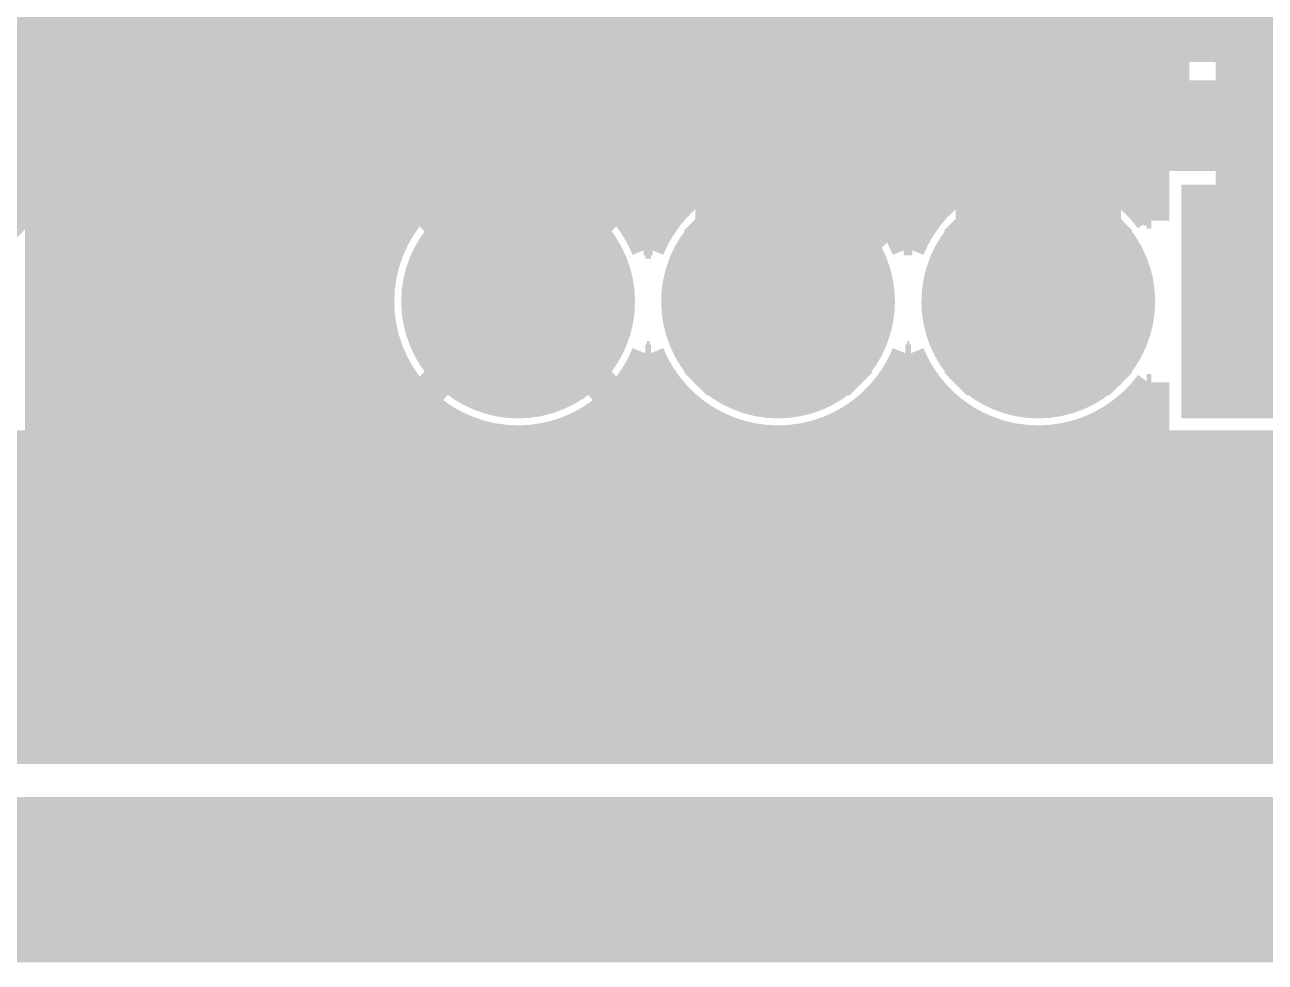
# Model space of a CAD drawing. Extents: x -1 to 119, y -42 to 51.
# Drawn here: x 67.04 to 76.58, y -0.64 to 6.57 of the extents above; entities that cross this region are included whole.
import ezdxf

# ---------------------------------------------------------------- set-up
doc = ezdxf.new("R2010")
doc.units = 0
doc.header["$MEASUREMENT"] = 0
doc.layers.get('0').update_dxf_attribs({"linetype": 'CONTINUOUS'})
for name, color, linetype in [('22-304-0_BOT', 7, 'CONTINUOUS'), ('22-304-0_DRD', 7, 'CONTINUOUS'), ('22-304-0_GND', 6, 'CONTINUOUS'), ('22-304-0_IN1', 4, 'CONTINUOUS'), ('22-304-0_SMB', 3, 'CONTINUOUS'), ('22-304-0_SMT', 5, 'CONTINUOUS'), ('22-304-0_SST', 14, 'CONTINUOUS'), ('22-304-0_TOP', 9, 'CONTINUOUS'), ('THRUHOLE_TAP', 11, 'CONTINUOUS')]:
    doc.layers.add(name, color=color, linetype=linetype)

# ---------------------------------------------------------------- blocks, each defined once
blk = doc.blocks.new('ROUND_22')
at = {"const_width": 0.7493}
blk.add_lwpolyline([(-0.37465, 0, 1), (0.37465, 0, 1)], format="xyb", close=True, dxfattribs=at)
blk = doc.blocks.new('SQUARE_25')
blk.add_solid([(0.8001, 0.8001), (0.8001, -0.8001), (-0.8001, 0.8001), (-0.8001, -0.8001)])
blk = doc.blocks.new('ROUND_69')
at = {"const_width": 0.89916}
blk.add_lwpolyline([(-0.44958, 0, 1), (0.44958, 0, 1)], format="xyb", close=True, dxfattribs=at)
blk = doc.blocks.new('SQUARE_70')
blk.add_solid([(0.89916, 0.89916), (0.89916, -0.89916), (-0.89916, 0.89916), (-0.89916, -0.89916)])
blk = doc.blocks.new('ROUND_89')
at = {"const_width": 0.44958}
blk.add_lwpolyline([(-0.22479, 0, 1), (0.22479, 0, 1)], format="xyb", close=True, dxfattribs=at)

msp = doc.modelspace()

# ---------------------------------------------------------------- linework, layer by layer
at = {"layer": '22-304-0_BOT'}
for points, const_width in [([(116.967, 49.022), (116.967, 1.016), (1.016, 1.016)], 0.254), ([(67.9958, 15.16126), (67.9958, 1.016)], 0.254), ([(68.2244, 14.93266), (68.2244, 1.016)], 0.254), ([(68.453, 14.71676), (68.453, 1.016)], 0.254), ([(68.6816, 14.61008), (68.6816, 1.016)], 0.254), ([(68.9102, 14.5923), (68.9102, 1.016)], 0.254), ([(69.1388, 14.5923), (69.1388, 1.016)], 0.254), ([(69.3674, 14.5923), (69.3674, 1.016)], 0.254), ([(69.596, 14.5923), (69.596, 1.016)], 0.254), ([(69.8246, 8.509), (69.8246, 4.826)], 0.254), ([(71.882, 8.382), (71.882, 4.95046)], 0.254), ([(73.9394, 8.28802), (73.9394, 6.5278)], 0.254), ([(71.6534, 8.18642), (71.6534, 5.14858)], 0.254), ([(73.7108, 8.25754), (73.7108, 6.2992)], 0.254), ([(70.0532, 8.14578), (70.0532, 5.18922)], 0.254), ([(72.1106, 8.0899), (72.1106, 5.2451)], 0.254), ([(71.4248, 7.98576), (71.4248, 5.34924)], 0.254), ([(73.4822, 8.0264), (73.4822, 6.0706)], 0.254), ([(70.2818, 7.9629), (70.2818, 5.3721)], 0.254), ([(72.3392, 7.92988), (72.3392, 5.40258)], 0.254), ([(73.2536, 7.89432), (73.2536, 5.842)], 0.254), ([(70.5104, 7.85876), (70.5104, 5.4737)], 0.254), ([(70.739, 7.81558), (70.739, 5.51942)], 0.254), ([(70.9676, 7.81812), (70.9676, 5.51688)], 0.254), ([(71.1962, 7.87146), (71.1962, 5.461)], 0.254), ([(72.5678, 7.84352), (72.5678, 5.49148)], 0.254), ([(72.7964, 7.8105), (72.7964, 5.5245)], 0.254), ([(73.025, 7.82574), (73.025, 5.6134)], 0.254), ([(74.46518, 7.05358), (72.93102, 5.51942)], 0.254), ([(84.836, 5.588), (83.82, 6.604), (74.93, 6.604), (72.8345, 4.5085), (72.8345, 4.445)], 0.635), ([(73.91146, 6.5024), (67.83324, 6.5024)], 0.254), ([(67.7672, 6.4135), (67.7672, 1.016)], 0.254), ([(73.68286, 6.2738), (52.19192, 6.2738)], 0.254), ([(67.437, 6.2738), (62.23, 6.2738)], 0.254), ([(67.0814, 6.2738), (67.0814, 5.5753)], 0.254), ([(67.31, 6.2738), (67.31, 1.016)], 0.254), ([(67.5386, 6.28396), (67.5386, 1.016)], 0.254), ([(73.45426, 6.0452), (48.3362, 6.0452)], 0.254), ([(75.1967, 5.9563), (74.76236, 5.52196)], 0.254), ([(83.55076, 5.9563), (75.1967, 5.9563)], 0.254), ([(75.311, 5.9563), (75.311, 5.41274)], 0.254), ([(75.5396, 5.9563), (75.5396, 5.26288)], 0.254), ([(75.7682, 5.9563), (75.7682, 5.5753)], 0.254), ([(75.9968, 5.9563), (75.9968, 5.5753)], 0.254), ([(76.2254, 5.9563), (76.2254, 5.5753)], 0.254), ([(76.454, 5.9563), (76.454, 5.5753)], 0.254), ([(76.6826, 5.9563), (76.6826, 5.5753)], 0.254), ([(73.22566, 5.8166), (48.3362, 5.8166)], 0.254), ([(83.69046, 5.8166), (75.057, 5.8166)], 0.254), ([(75.0824, 5.83946), (75.0824, 5.49656)], 0.254), ([(74.8538, 5.61086), (74.8538, 5.5245)], 0.254), ([(72.99706, 5.588), (48.3362, 5.588)], 0.254), ([(67.1703, 5.5753), (64.9097, 5.5753)], 0.254), ([(67.1703, 5.5753), (67.1703, 3.3147)], 0.254), ([(74.83602, 5.5245), (74.76236, 5.52198)], 0.254), ([(83.91906, 5.588), (74.8284, 5.588)], 0.254), ([(77.9653, 5.5753), (75.7047, 5.5753)], 0.254), ([(75.7047, 5.5753), (75.7047, 5.08254)], 0.254), ([(70.26148, 5.3594), (67.1703, 5.3594)], 0.254), ([(72.26046, 5.3594), (71.40702, 5.3594)], 0.254), ([(75.7047, 5.3594), (75.40752, 5.3594)], 0.254), ([(69.99986, 5.1308), (67.1703, 5.1308)], 0.254), ([(70.07098, 5.207), (70.83552, 4.445)], 0.254), ([(71.59752, 5.207), (70.83552, 4.445)], 0.254), ([(72.00138, 5.1308), (71.66864, 5.1308)], 0.254), ([(75.7047, 5.1308), (75.66914, 5.1308)], 0.254), ([(69.85762, 4.9022), (67.1703, 4.9022)], 0.254), ([(71.8566, 4.9022), (71.81342, 4.9022)], 0.254), ([(69.77888, 4.6736), (67.1703, 4.6736)], 0.254), ([(69.75602, 4.445), (67.1703, 4.445)], 0.254), ([(70.07098, 3.68046), (70.83552, 4.445)], 0.254), ([(71.59752, 3.68046), (70.83552, 4.445)], 0.254), ([(69.77888, 4.2164), (67.1703, 4.2164)], 0.254), ([(69.85762, 3.9878), (67.1703, 3.9878)], 0.254), ([(69.8246, 4.064), (69.8246, 1.016)], 0.254), ([(71.8566, 3.9878), (71.81342, 3.9878)], 0.254), ([(73.85812, 3.9878), (73.8124, 3.9878)], 0.254), ([(71.882, 3.937), (71.882, 1.016)], 0.254), ([(73.7108, 3.81254), (73.7108, 1.016)], 0.254), ([(73.9394, 3.84302), (73.9394, 1.016)], 0.254), ([(75.7047, 3.80492), (75.7047, 3.3147)], 0.254), ([(69.99986, 3.7592), (67.1703, 3.7592)], 0.254), ([(70.0532, 3.70078), (70.0532, 1.016)], 0.254), ([(71.6534, 3.74142), (71.6534, 1.016)], 0.254), ([(72.00138, 3.7592), (71.66864, 3.7592)], 0.254), ([(74.00036, 3.7592), (73.66762, 3.7592)], 0.254), ([(75.7047, 3.7592), (75.66914, 3.7592)], 0.254), ([(72.1106, 3.6449), (72.1106, 1.016)], 0.254), ([(74.168, 3.59664), (74.168, 1.016)], 0.254), ([(75.5396, 3.62712), (75.5396, 1.016)], 0.254), ([(70.26148, 3.5306), (67.1703, 3.5306)], 0.254), ([(70.2818, 3.5179), (70.2818, 1.016)], 0.254), ([(72.26046, 3.5306), (71.40702, 3.5306)], 0.254), ([(71.4248, 3.54076), (71.4248, 1.016)], 0.254), ([(74.26198, 3.5306), (73.40854, 3.5306)], 0.254), ([(73.4822, 3.5814), (73.4822, 1.016)], 0.254), ([(75.7047, 3.5306), (75.40752, 3.5306)], 0.254), ([(70.5104, 3.41376), (70.5104, 1.016)], 0.254), ([(71.1962, 3.42646), (71.1962, 1.016)], 0.254), ([(72.3392, 3.48488), (72.3392, 1.016)], 0.254), ([(73.2536, 3.44932), (73.2536, 1.016)], 0.254), ([(74.3966, 3.45694), (74.3966, 1.016)], 0.254), ([(75.311, 3.47472), (75.311, 1.016)], 0.254), ([(67.1703, 3.3147), (64.9097, 3.3147)], 0.254), ([(67.0814, 3.3147), (67.0814, 1.016)], 0.254), ([(70.739, 3.37058), (70.739, 1.016)], 0.254), ([(70.9676, 3.37312), (70.9676, 1.016)], 0.254), ([(72.5678, 3.39852), (72.5678, 1.016)], 0.254), ([(72.7964, 3.3655), (72.7964, 1.016)], 0.254), ([(73.025, 3.38074), (73.025, 1.016)], 0.254), ([(74.6252, 3.38582), (74.6252, 1.016)], 0.254), ([(74.8538, 3.3655), (74.8538, 1.016)], 0.254), ([(75.0824, 3.39344), (75.0824, 1.016)], 0.254), ([(77.9653, 3.3147), (75.7047, 3.3147)], 0.254), ([(75.7682, 3.3147), (75.7682, 1.016)], 0.254), ([(75.9968, 3.3147), (75.9968, 1.016)], 0.254), ([(76.2254, 3.3147), (76.2254, 1.016)], 0.254), ([(76.454, 3.3147), (76.454, 1.016)], 0.254), ([(76.6826, 3.3147), (76.6826, 1.016)], 0.254), ([(94.2975, 3.302), (51.0286, 3.302)], 0.254), ([(94.46006, 3.0734), (50.8, 3.0734)], 0.254), ([(94.7674, 2.8448), (50.5714, 2.8448)], 0.254), ([(110.00232, 2.6162), (50.3428, 2.6162)], 0.254), ([(110.1979, 2.3876), (50.1142, 2.3876)], 0.254), ([(110.43158, 2.159), (49.8856, 2.159)], 0.254), ([(110.70844, 1.9304), (49.657, 1.9304)], 0.254), ([(111.05134, 1.7018), (6.9469, 1.7018)], 0.254), ([(111.506, 1.4732), (6.49224, 1.4732)], 0.254), ([(112.24768, 1.2446), (5.75056, 1.2446)], 0.254)]:
    msp.add_lwpolyline(points, dxfattribs=dict(at, const_width=const_width))
at = {"layer": '22-304-0_BOT', "const_width": 0.254}
for points in [[(67.437, 6.2738, 0.4142136), (67.8942, 6.731)], [(70.83552, 5.5245, 0.4142136), (69.75602, 4.445)], [(71.83374, 4.8514, 0.305004), (70.83552, 5.52196)], [(72.8345, 5.5245, 0.3052457), (71.83374, 4.8514)], [(72.93102, 5.51942, 0.0224023), (72.8345, 5.52375)], [(75.7047, 5.08254, 0.2388072), (74.83602, 5.52252)], [(69.75602, 4.445, 0.4142136), (70.83552, 3.3655)], [(70.83552, 3.3655, 0.3050042), (71.83374, 4.0386)], [(71.83374, 4.0386, 0.3052455), (72.8345, 3.3655)], [(72.8345, 3.3655, 0.3052457), (73.83526, 4.0386)], [(73.83526, 4.0386, 0.3052455), (74.83602, 3.3655)], [(74.83602, 3.3655, 0.2383055), (75.70508, 3.80464)]]:
    msp.add_lwpolyline(points, format="xyb", dxfattribs=at)
at = {"layer": '22-304-0_DRD'}
for points, const_width in [([(117.99062, 0), (0, 0), (0, 50.06086), (117.99062, 50.06086), (117.99062, 0)], 1.27), ([(71.47052, 5.08), (70.20052, 3.81)], 0.254), ([(71.47052, 3.81), (70.20052, 5.08)], 0.254), ([(73.4695, 5.08), (72.1995, 3.81)], 0.254), ([(73.4695, 3.81), (72.1995, 5.08)], 0.254), ([(75.47102, 5.08), (74.20102, 3.81)], 0.254), ([(75.47102, 3.81), (74.20102, 5.08)], 0.254), ([(77.47, 5.08), (76.2, 3.81)], 0.254), ([(77.47, 3.81), (76.2, 5.08)], 0.254)]:
    msp.add_lwpolyline(points, dxfattribs=dict(at, const_width=const_width))
at = {"layer": '22-304-0_GND', "const_width": 1.27}
msp.add_lwpolyline([(117.99062, 0), (0, 0), (0, 50.06086), (117.99062, 50.06086), (117.99062, 0)], dxfattribs=at)
at = {"layer": '22-304-0_IN1'}
for points, const_width in [([(67.4878, 18.3642), (67.4878, 1.27)], 0.254), ([(67.7164, 18.3642), (67.7164, 1.27)], 0.254), ([(67.945, 18.3642), (67.945, 1.27)], 0.254), ([(68.1736, 18.3642), (68.1736, 1.27)], 0.254), ([(68.4022, 18.3642), (68.4022, 1.27)], 0.254), ([(68.6308, 17.43202), (68.6308, 1.27)], 0.254), ([(68.8594, 17.20088), (68.8594, 1.27)], 0.254), ([(69.5452, 17.18564), (69.5452, 1.27)], 0.254), ([(69.088, 17.11198), (69.088, 1.27)], 0.254), ([(69.3166, 17.1069), (69.3166, 1.27)], 0.254), ([(76.835, 8.89), (76.835, 4.445)], 1.27), ([(69.7738, 8.68934), (69.7738, 4.64312)], 0.254), ([(71.8312, 8.47344), (71.8312, 4.85902)], 0.254), ([(73.8886, 8.37184), (73.8886, 4.96316)], 0.254), ([(67.2592, 8.26008), (67.2592, 1.27)], 0.254), ([(70.0024, 8.20166), (70.0024, 5.1308)], 0.254), ([(73.66, 8.19404), (73.66, 5.14096)], 0.254), ([(75.7174, 8.2677), (75.7174, 5.0673)], 0.254), ([(67.0306, 8.12292), (67.0306, 5.5753)], 0.254), ([(71.6026, 8.13054), (71.6026, 5.20446)], 0.254), ([(72.0598, 8.13816), (72.0598, 5.1943)], 0.254), ([(74.1172, 8.08228), (74.1172, 5.25018)], 0.254), ([(70.231, 7.99338), (70.231, 5.33908)], 0.254), ([(73.4314, 7.9883), (73.4314, 5.34416)], 0.254), ([(75.4888, 8.03148), (75.4888, 5.30352)], 0.254), ([(71.374, 7.95528), (71.374, 5.37972)], 0.254), ([(72.2884, 7.95782), (72.2884, 5.37464)], 0.254), ([(74.3458, 7.92734), (74.3458, 5.40766)], 0.254), ([(75.2602, 7.89686), (75.2602, 5.43814)], 0.254), ([(70.4596, 7.87654), (70.4596, 5.45592)], 0.254), ([(70.6882, 7.82066), (70.6882, 5.51434)], 0.254), ([(70.9168, 7.81304), (70.9168, 5.52196)], 0.254), ([(71.1454, 7.85622), (71.1454, 5.47878)], 0.254), ([(72.517, 7.85876), (72.517, 5.47624)], 0.254), ([(72.7456, 7.81304), (72.7456, 5.51942)], 0.254), ([(72.9742, 7.81812), (72.9742, 5.51434)], 0.254), ([(73.2028, 7.874), (73.2028, 5.45846)], 0.254), ([(74.5744, 7.84098), (74.5744, 5.49148)], 0.254), ([(74.803, 7.8105), (74.803, 5.5245)], 0.254), ([(75.0316, 7.82828), (75.0316, 5.50672)], 0.254), ([(75.8698, 7.7597), (75.8698, 5.5753)], 0.254), ([(75.8698, 6.5278), (52.3367, 6.5278)], 0.254), ([(75.8698, 6.2992), (52.21478, 6.2992)], 0.254), ([(75.8698, 6.0706), (51.84902, 6.0706)], 0.254), ([(75.8698, 5.842), (47.44212, 5.842)], 0.254), ([(75.8698, 5.6134), (38.70452, 5.6134)], 0.254), ([(67.1703, 5.5753), (64.9097, 5.5753)], 0.254), ([(67.1703, 5.5753), (67.1703, 3.3147)], 0.254), ([(75.8698, 5.5753), (75.7047, 5.5753)], 0.254), ([(75.7047, 5.5753), (75.7047, 5.08254)], 0.254), ([(70.30212, 5.3848), (67.1703, 5.3848)], 0.254), ([(72.30364, 5.3848), (71.36638, 5.3848)], 0.254), ([(74.30262, 5.3848), (73.36536, 5.3848)], 0.254), ([(75.7047, 5.3848), (75.36688, 5.3848)], 0.254), ([(70.02272, 5.1562), (67.1703, 5.1562)], 0.254), ([(72.0217, 5.1562), (71.64578, 5.1562)], 0.254), ([(74.02322, 5.1562), (73.6473, 5.1562)], 0.254), ([(75.7047, 5.1562), (75.64628, 5.1562)], 0.254), ([(69.86778, 4.9276), (67.1703, 4.9276)], 0.254), ([(71.8693, 4.9276), (71.80072, 4.9276)], 0.254), ([(73.86828, 4.9276), (73.7997, 4.9276)], 0.254), ([(69.78396, 4.699), (67.1703, 4.699)], 0.254), ([(69.75602, 4.4704), (67.1703, 4.4704)], 0.254), ([(69.7738, 4.2418), (67.1703, 4.2418)], 0.254), ([(69.7738, 4.24434), (69.7738, 1.27)], 0.254), ([(69.84492, 4.0132), (67.1703, 4.0132)], 0.254), ([(71.84644, 4.0132), (71.82358, 4.0132)], 0.254), ([(71.8312, 4.02844), (71.8312, 1.27)], 0.254), ([(73.84542, 4.0132), (73.8251, 4.0132)], 0.254), ([(73.8886, 3.92684), (73.8886, 1.27)], 0.254), ([(69.97954, 3.7846), (67.1703, 3.7846)], 0.254), ([(71.98106, 3.7846), (71.68896, 3.7846)], 0.254), ([(73.98004, 3.7846), (73.68794, 3.7846)], 0.254), ([(75.7047, 3.80492), (75.7047, 3.3147)], 0.254), ([(75.7174, 3.8227), (75.7174, 1.27)], 0.254), ([(70.0024, 3.75666), (70.0024, 1.27)], 0.254), ([(72.0598, 3.69316), (72.0598, 1.27)], 0.254), ([(73.66, 3.74904), (73.66, 1.27)], 0.254), ([(71.6026, 3.68554), (71.6026, 1.27)], 0.254), ([(74.1172, 3.63728), (74.1172, 1.27)], 0.254), ([(70.22084, 3.556), (67.1703, 3.556)], 0.254), ([(70.231, 3.54838), (70.231, 1.27)], 0.254), ([(71.374, 3.51028), (71.374, 1.27)], 0.254), ([(72.22236, 3.556), (71.44766, 3.556)], 0.254), ([(72.2884, 3.51282), (72.2884, 1.27)], 0.254), ([(73.4314, 3.5433), (73.4314, 1.27)], 0.254), ([(74.22134, 3.556), (73.44664, 3.556)], 0.254), ([(75.7047, 3.556), (75.44816, 3.556)], 0.254), ([(75.4888, 3.58648), (75.4888, 1.27)], 0.254), ([(70.4596, 3.43154), (70.4596, 1.27)], 0.254), ([(71.1454, 3.41122), (71.1454, 1.27)], 0.254), ([(72.517, 3.41376), (72.517, 1.27)], 0.254), ([(73.2028, 3.429), (73.2028, 1.27)], 0.254), ([(74.3458, 3.48234), (74.3458, 1.27)], 0.254), ([(75.2602, 3.45186), (75.2602, 1.27)], 0.254), ([(94.2848, 3.3274), (58.89752, 3.3274)], 0.254), ([(67.1703, 3.3147), (64.9097, 3.3147)], 0.254), ([(67.0306, 3.3147), (67.0306, 1.27)], 0.254), ([(70.6882, 3.37566), (70.6882, 1.27)], 0.254), ([(70.9168, 3.36804), (70.9168, 1.27)], 0.254), ([(72.7456, 3.36804), (72.7456, 1.27)], 0.254), ([(72.9742, 3.37312), (72.9742, 1.27)], 0.254), ([(74.5744, 3.39598), (74.5744, 1.27)], 0.254), ([(74.803, 3.3655), (74.803, 1.27)], 0.254), ([(75.0316, 3.38328), (75.0316, 1.27)], 0.254), ([(77.9653, 3.3147), (75.7047, 3.3147)], 0.254), ([(75.946, 3.3147), (75.946, 1.27)], 0.254), ([(76.1746, 3.3147), (76.1746, 1.27)], 0.254), ([(76.4032, 3.3147), (76.4032, 1.27)], 0.254), ([(76.6318, 3.3147), (76.6318, 1.27)], 0.254), ([(94.4372, 3.0988), (34.4678, 3.0988)], 0.254), ([(94.71914, 2.8702), (34.18586, 2.8702)], 0.254), ([(116.967, 2.6416), (9.30402, 2.6416)], 0.254), ([(116.967, 2.413), (1.651, 2.413)], 0.254), ([(116.967, 2.1844), (1.651, 2.1844)], 0.254), ([(116.967, 1.9558), (1.651, 1.9558)], 0.254), ([(116.967, 1.7272), (1.651, 1.7272)], 0.254), ([(116.967, 1.4986), (1.651, 1.4986)], 0.254), ([(116.967, 1.27), (1.651, 1.27)], 0.254)]:
    msp.add_lwpolyline(points, dxfattribs=dict(at, const_width=const_width))
at = {"layer": '22-304-0_IN1', "const_width": 0.254}
for points in [[(70.83552, 5.5245, 0.4142136), (69.75602, 4.445)], [(71.83374, 4.8514, 0.305004), (70.83552, 5.52196)], [(72.8345, 5.5245, 0.3052457), (71.83374, 4.8514)], [(73.83526, 4.8514, 0.3052455), (72.8345, 5.5245)], [(74.83602, 5.5245, 0.3052457), (73.83526, 4.8514)], [(75.7047, 5.08254, 0.2388072), (74.83602, 5.52252)], [(69.75602, 4.445, 0.4142136), (70.83552, 3.3655)], [(70.83552, 3.3655, 0.3050042), (71.83374, 4.0386)], [(71.83374, 4.0386, 0.3052455), (72.8345, 3.3655)], [(72.8345, 3.3655, 0.3052457), (73.83526, 4.0386)], [(73.83526, 4.0386, 0.3052455), (74.83602, 3.3655)], [(74.83602, 3.3655, 0.2383055), (75.70508, 3.80464)]]:
    msp.add_lwpolyline(points, format="xyb", dxfattribs=at)
at = {"layer": '22-304-0_SST'}
for points, const_width in [([(67.35826, 6.2357), (67.35826, 7.2517), (67.23888, 7.08406)], 0.1524), ([(68.3133, 6.2357), (67.84086, 6.2357), (68.3133, 6.91388), (68.3133, 7.08406), (68.25488, 7.2517), (67.89928, 7.2517), (67.84086, 7.08406)], 0.1524), ([(67.4751, 6.2357), (67.23888, 6.2357)], 0.1524), ([(60.4393, 2.44602), (60.4393, 6.0452), (68.23964, 6.0452), (68.23964, 2.44602), (60.4393, 2.44602)], 0.20066), ([(69.23532, 2.44602), (79.03464, 2.44602), (79.03464, 6.0452), (69.23532, 6.0452), (69.23532, 2.44602)], 0.20066), ([(68.23964, 3.44424), (67.83832, 3.44424), (67.83832, 5.64388), (60.84062, 5.64388), (60.84062, 3.44424), (60.4393, 3.44424)], 0.20066), ([(79.03464, 3.44424), (78.63332, 3.44424), (78.63332, 5.64388), (69.6341, 5.64388), (69.6341, 3.44424), (69.23532, 3.44424)], 0.20066), ([(76.835, 3.24612), (75.93584, 2.44602)], 0.20066), ([(76.64196, 3.0734), (76.64196, 2.44602)], 0.20066), ([(77.1398, 2.9718), (76.52766, 2.9718)], 0.20066), ([(76.46162, 2.91338), (76.46162, 2.44602)], 0.20066), ([(77.343, 2.794), (76.327, 2.794)], 0.20066), ([(76.28382, 2.75336), (76.28382, 2.44602)], 0.20066), ([(76.10348, 2.59334), (76.10348, 2.44602)], 0.20066), ([(77.54366, 2.61366), (76.1238, 2.61366)], 0.20066), ([(76.0349, 2.44602), (75.93584, 2.44602)], 0.20066), ([(77.73416, 2.44602), (76.0349, 2.44602)], 0.20066), ([(73.57872, 1.36398), (73.57872, 1.1938), (73.63714, 1.02616), (73.87336, 1.02616), (73.93432, 1.1938), (73.93432, 2.04216)], 0.1524), ([(73.99274, 2.04216), (73.75652, 2.04216)], 0.1524), ([(74.83094, 1.02616), (74.35596, 1.02616), (74.83094, 1.7018), (74.83094, 1.87198), (74.77252, 2.04216), (74.41692, 2.04216), (74.35596, 1.87198)], 0.1524)]:
    msp.add_lwpolyline(points, dxfattribs=dict(at, const_width=const_width))
at = {"layer": '22-304-0_TOP'}
for points, const_width in [([(66.04, 4.445), (68.199, 6.604), (68.199, 14.478), (67.31, 15.367), (67.056, 15.367)], 0.635), ([(70.83552, 8.89), (70.83552, 4.445)], 1.27), ([(72.8345, 8.89), (72.8345, 4.445)], 1.27), ([(74.83602, 8.89), (74.83602, 6.604), (74.83602, 4.445)], 1.27), ([(74.83602, 6.604), (78.74, 6.604), (80.0862, 7.9502), (80.645, 7.9502)], 0.635), ([(74.83602, 4.445), (74.83602, 6.604)], 1.27), ([(103.505, 2.4638), (103.3018, 2.4638), (102.362, 1.524), (8.47598, 1.524), (4.99872, 4.99872)], 1.27)]:
    msp.add_lwpolyline(points, dxfattribs=dict(at, const_width=const_width))

# ---------------------------------------------------------------- block references
at = {"layer": '22-304-0_BOT'}
for name, p in [('ROUND_22', (70.83552, 4.445)), ('ROUND_22', (72.8345, 4.445)), ('ROUND_22', (74.83602, 4.445)), ('SQUARE_25', (76.835, 4.445))]:
    msp.add_blockref(name, p, dxfattribs=at)
at = {"layer": '22-304-0_GND'}
for name, p in [('ROUND_69', (70.83552, 4.445)), ('ROUND_69', (72.8345, 4.445)), ('ROUND_69', (74.83602, 4.445)), ('SQUARE_70', (76.835, 4.445))]:
    msp.add_blockref(name, p, dxfattribs=at)
at = {"layer": '22-304-0_IN1'}
for name, p in [('ROUND_22', (70.83552, 4.445)), ('ROUND_22', (72.8345, 4.445)), ('ROUND_22', (74.83602, 4.445)), ('SQUARE_25', (76.835, 4.445))]:
    msp.add_blockref(name, p, dxfattribs=at)
at = {"layer": '22-304-0_SMB'}
for name, p in [('ROUND_22', (70.83552, 4.445)), ('ROUND_22', (72.8345, 4.445)), ('ROUND_22', (74.83602, 4.445)), ('SQUARE_25', (76.835, 4.445))]:
    msp.add_blockref(name, p, dxfattribs=at)
at = {"layer": '22-304-0_SMT'}
for name, p in [('ROUND_22', (70.83552, 4.445)), ('ROUND_22', (72.8345, 4.445)), ('ROUND_22', (74.83602, 4.445)), ('SQUARE_25', (76.835, 4.445))]:
    msp.add_blockref(name, p, dxfattribs=at)
at = {"layer": '22-304-0_TOP'}
for name, p in [('ROUND_22', (70.83552, 4.445)), ('ROUND_22', (72.8345, 4.445)), ('ROUND_22', (74.83602, 4.445)), ('SQUARE_25', (76.835, 4.445))]:
    msp.add_blockref(name, p, dxfattribs=at)
at = {"layer": 'THRUHOLE_TAP'}
for p in [(70.83552, 4.445), (72.8345, 4.445), (74.83602, 4.445), (76.835, 4.445)]:
    msp.add_blockref('ROUND_89', p, dxfattribs=at)

doc.saveas('drawing.dxf')
